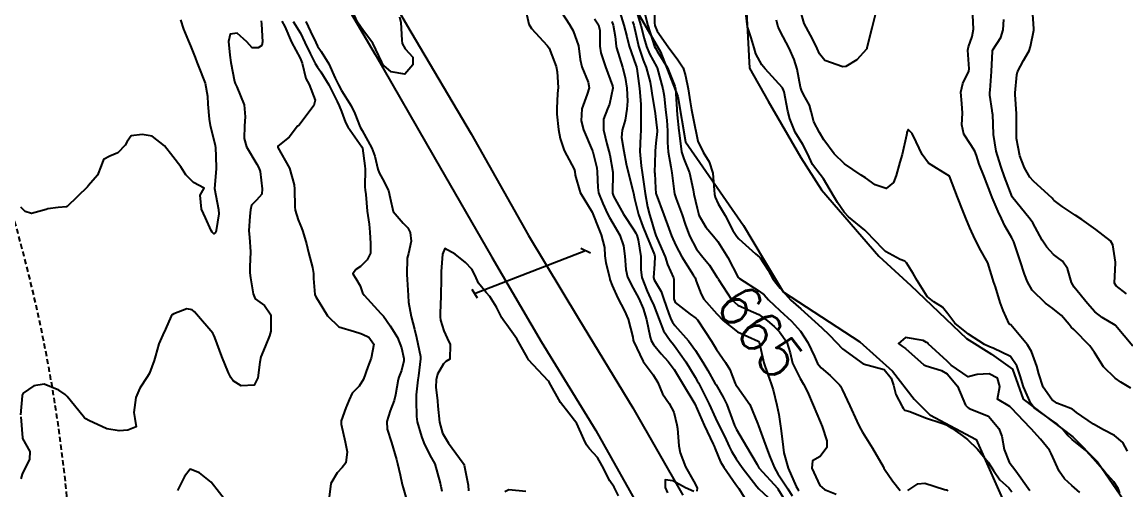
# Model space of a CAD drawing. Header units: metres. Extents: x 292545 to 299085, y 7450245 to 7463078.
# Drawn here: x 295154.9 to 295260, y 7462473 to 7462517.5 of the extents above; entities that cross this region are included whole.
import ezdxf
from ezdxf.enums import TextEntityAlignment as Align

# ---------------------------------------------------------------- set-up
doc = ezdxf.new("R2010")
doc.units = ezdxf.units.M
doc.linetypes.add('DASHED', pattern=[0.75, 0.5, -0.25])
for name, color, linetype in [('Cotas', 45, 'Continuous'), ('Curvas de Nivel 1m', 11, 'Continuous'), ('Curvas de Nivel 5m', 15, 'Continuous'), ('Hidrografia', 140, 'Continuous'), ('Linha Férrea', 20, 'Continuous'), ('Pórtico', 62, 'Continuous'), ('Vias Secundárias', 230, 'DASHED')]:
    doc.layers.add(name, color=color, linetype=linetype)
doc.styles.add('Style-STANDARD', font='STANDARD.shx')

msp = doc.modelspace()

# ---------------------------------------------------------------- linework, layer by layer
at = {"layer": 'Curvas de Nivel 1m', "flags": 128}
for points, elevation in [([(295215.08, 7462519.19), (295215.11, 7462517.46), (295215.16, 7462517.18), (295215.21, 7462517.02), (295215.38, 7462516.65), (295216.41, 7462515.17), (295217.35, 7462513.93), (295217.84, 7462513.16), (295218.08, 7462512.41), (295218.34, 7462511.15), (295218.52, 7462509.93), (295218.64, 7462509.15), (295219, 7462507.42), (295219.06, 7462507.14), (295219.26, 7462506.18), (295219.74, 7462505.13), (295220.32, 7462504.21), (295220.67, 7462503.12), (295220.79, 7462501.52), (295220.84, 7462501.12), (295220.91, 7462500.84), (295221.18, 7462500.2), (295221.84, 7462499.1), (295222.59, 7462497.66), (295222.96, 7462497.09), (295223.15, 7462496.86), (295224.75, 7462495.45), (295225.12, 7462495.14), (295225.19, 7462495.07), (295225.95, 7462493.9), (295226.38, 7462493.05), (295226.7, 7462492.65), (295227.09, 7462492.18), (295228.1, 7462491.03), (295229.07, 7462490.19), (295230.4, 7462489.01), (295231.05, 7462488.39), (295231.77, 7462487.72), (295232.44, 7462486.98), (295233.02, 7462486.39), (295235, 7462484.95), (295237, 7462484.41), (295237.66, 7462483.59), (295237.88, 7462482.92), (295238.1, 7462482.04), (295238.7, 7462480.9), (295238.8, 7462480.74), (295238.96, 7462480.56), (295239.44, 7462480.41), (295240.95, 7462479.83), (295242.5, 7462479.3), (295242.94, 7462479.15), (295243.45, 7462478.85), (295244.31, 7462478.22), (295244.92, 7462477.76), (295245.9, 7462476.82), (295246.89, 7462475.61), (295247.4, 7462474.8), (295248, 7462473.92), (295248.87, 7462473.16), (295249.15, 7462472.78)], 663), ([(295190.84, 7462518.03), (295190.94, 7462517.47), (295191.05, 7462515.79), (295191.08, 7462515.47), (295191.36, 7462514.98), (295192.08, 7462514.19), (295192.11, 7462513.46), (295191.33, 7462512.55), (295190.03, 7462512.79), (295189.34, 7462513.37), (295189.25, 7462513.49), (295189.15, 7462513.69), (295188.3, 7462515.5), (295187.38, 7462516.67), (295186.81, 7462517.52), (295186.39, 7462518.51)], 672), ([(295202.82, 7462518.75), (295203.14, 7462517.32), (295203.39, 7462516.92), (295204.88, 7462515.3), (295205.08, 7462515.02), (295205.35, 7462514.38), (295205.74, 7462513.3), (295205.86, 7462512.77), (295205.93, 7462511.29), (295205.88, 7462510.73), (295205.81, 7462509.29), (295205.82, 7462508.76), (295205.96, 7462507.29), (295206.13, 7462506.42), (295206.5, 7462505.29), (295207.23, 7462503.93), (295207.45, 7462503.5), (295207.52, 7462503.28), (295207.57, 7462502.92), (295208.05, 7462501.27), (295209.18, 7462499.41), (295209.24, 7462499.26), (295209.79, 7462497.88), (295210.05, 7462497.25), (295210.35, 7462496.03), (295210.38, 7462495.24), (295210.48, 7462494.6), (295210.82, 7462493.23), (295210.87, 7462493.01), (295211.09, 7462492.43), (295211.64, 7462491.22), (295212.27, 7462490.02), (295212.62, 7462489.21), (295213.04, 7462487.49), (295213.09, 7462487.21), (295213.11, 7462487.13), (295214.03, 7462485.2), (295214.99, 7462483.9), (295215.42, 7462483.18), (295215.88, 7462482.09), (295216.51, 7462481.17), (295216.95, 7462480.35), (295217.24, 7462479.16), (295217.3, 7462478.79), (295217.43, 7462477.15), (295217.57, 7462476.49), (295218.07, 7462475.15), (295218.87, 7462473.74), (295219.19, 7462473.14), (295219.15, 7462472.84)], 671), ([(295211.67, 7462518.97), (295212.21, 7462517.22), (295212.47, 7462516.13), (295212.69, 7462515.22), (295213.34, 7462513.4), (295213.4, 7462513.26), (295213.41, 7462513.21), (295213.44, 7462513.11), (295213.68, 7462511.2), (295213.81, 7462509.71), (295213.83, 7462509.2), (295213.83, 7462507.75), (295213.83, 7462507.2), (295213.79, 7462506.67), (295213.72, 7462505.2), (295213.86, 7462503.83), (295213.95, 7462503.2), (295214.1, 7462502.09), (295214.24, 7462501.19), (295214.45, 7462499.92), (295214.63, 7462499.19), (295214.76, 7462498.78), (295215.16, 7462497.47), (295215.26, 7462497.18), (295215.35, 7462496.98), (295216.13, 7462495.17), (295216.36, 7462494.42), (295216.94, 7462493.16), (295216.97, 7462493.03), (295216.95, 7462491.16), (295217.08, 7462490.81), (295218.51, 7462489.69), (295219.06, 7462489.31), (295219.21, 7462489.14), (295219.96, 7462488.04), (295220.56, 7462487.12), (295221.02, 7462486.34), (295221.87, 7462485.1), (295222.31, 7462484.41), (295222.81, 7462483.09), (295222.86, 7462482.97), (295222.98, 7462482.81), (295224.2, 7462481.08), (295224.94, 7462479.31), (295225.02, 7462479.07), (295225.53, 7462477.67), (295225.75, 7462477.06), (295226.07, 7462476.21), (295226.55, 7462475.05), (295226.88, 7462474.48), (295227.81, 7462473.04), (295228.23, 7462472.4)], 667), ([(295214.16, 7462518.44), (295214.48, 7462517.19), (295214.69, 7462516.5), (295215.13, 7462515.18), (295215.2, 7462515.02), (295215.36, 7462514.75), (295216.37, 7462513.17), (295217.07, 7462511.4), (295217.12, 7462511.16), (295217.25, 7462509.21), (295217.25, 7462509.16), (295217.29, 7462508.67), (295217.44, 7462507.16), (295217.46, 7462506.97), (295217.68, 7462505.16), (295217.91, 7462504.48), (295218.44, 7462503.15), (295218.81, 7462501.53), (295218.88, 7462501.14), (295219.18, 7462499.79), (295219.31, 7462499.27), (295219.35, 7462499.14), (295220.02, 7462497.98), (295220.74, 7462497.12), (295221.15, 7462496.63), (295222.09, 7462495.1), (295223.1, 7462493.19), (295223.2, 7462493.09), (295225.09, 7462491.9), (295225.55, 7462491.53), (295225.99, 7462491.06), (295227.07, 7462490.04), (295228.18, 7462489.03), (295229.04, 7462488.06), (295229.73, 7462487.01), (295230.36, 7462485.66), (295230.65, 7462485), (295231, 7462484.57), (295231.84, 7462483.84), (295232.74, 7462482.97), (295232.84, 7462482.83), (295232.98, 7462482.53), (295233.73, 7462480.96), (295234.39, 7462479.51), (295234.66, 7462478.95), (295234.93, 7462478.46), (295235.87, 7462476.94), (295236.9, 7462475.17), (295236.98, 7462475.02), (295237.04, 7462474.93), (295237.78, 7462473.82), (295238.52, 7462472.91)], 664), ([(295259.46, 7462472.66), (295259.28, 7462473.08), (295258.87, 7462473.73), (295258.02, 7462474.68), (295256.9, 7462475.95), (295256.2, 7462476.7), (295254.92, 7462477.75), (295254.42, 7462478.21), (295254.02, 7462478.72), (295253.46, 7462479.26), (295252.95, 7462479.59), (295251.29, 7462480.76), (295250.97, 7462481.17), (295250.27, 7462482.77), (295249.94, 7462483.82), (295249.63, 7462484.77), (295249.02, 7462485.65), (295247.39, 7462486.45), (295247.03, 7462486.57), (295246.55, 7462486.81), (295245.04, 7462487.79), (295243.73, 7462488.84), (295243.06, 7462489.74), (295242.56, 7462490.35), (295241.74, 7462490.87), (295241.08, 7462491.39), (295240.15, 7462492.89), (295239.77, 7462493.56), (295239.12, 7462494.59), (295238.96, 7462494.74), (295238.53, 7462494.91), (295237.13, 7462495.65), (295235.87, 7462496.94), (295235.54, 7462497.33), (295235.16, 7462497.69), (295233.61, 7462498.97), (295233.18, 7462499.42), (295232.54, 7462500.34), (295232.17, 7462500.98), (295231.22, 7462502.6), (295230.9, 7462502.99), (295230.17, 7462503.95), (295229.69, 7462505.01), (295229.26, 7462505.86), (295228.53, 7462507.03), (295228.01, 7462508.3), (295227.82, 7462509.03), (295227.46, 7462510.89), (295227.42, 7462511.04), (295227.32, 7462511.26), (295225.66, 7462513.06), (295225.35, 7462513.44), (295224.78, 7462514.49), (295224.62, 7462515.07), (295224.32, 7462516.02), (295223.98, 7462517.08), (295223.8, 7462518.7)], 663), ([(295260.09, 7462491.64), (295259.1, 7462492.4), (295258.95, 7462492.66), (295259.03, 7462494.57), (295259.03, 7462494.66), (295258.77, 7462496.3), (295258.55, 7462496.67), (295257.16, 7462497.77), (295255.82, 7462498.7), (295255.18, 7462499.13), (295253.95, 7462499.96), (295253.19, 7462500.51), (295253.09, 7462500.63), (295253.01, 7462500.73), (295251.22, 7462502.35), (295250.86, 7462502.76), (295250.36, 7462503.64), (295249.92, 7462504.77), (295249.61, 7462506.43), (295249.59, 7462506.78), (295249.61, 7462508.46), (295249.6, 7462508.78), (295249.47, 7462510.62), (295249.47, 7462510.78), (295249.62, 7462512.49), (295249.7, 7462512.78), (295250.27, 7462513.85), (295250.8, 7462514.77), (295250.95, 7462515.18), (295251.26, 7462516.76), (295251.27, 7462516.88), (295251.12, 7462518.76)], 667), ([(295169.95, 7462517.72), (295170.26, 7462516.84), (295170.71, 7462515.71), (295170.9, 7462515.25), (295171.35, 7462514.13), (295171.51, 7462513.7), (295171.64, 7462513.39), (295172.3, 7462511.69), (295172.53, 7462510.46), (295172.57, 7462509.69), (295172.69, 7462508.27), (295172.8, 7462507.68), (295173.25, 7462505.79), (295173.28, 7462505.68), (295173.29, 7462505.65), (295173.37, 7462503.68), (295173.37, 7462503.53), (295173.2, 7462501.68), (295173.59, 7462499.68), (295173.6, 7462499.25), (295173.35, 7462497.68), (295173.32, 7462497.51), (295173.15, 7462497.34), (295172.97, 7462497.5), (295172.88, 7462497.68), (295172.34, 7462498.87), (295171.97, 7462499.7), (295171.85, 7462501.04), (295172.23, 7462501.69), (295171.21, 7462502.23), (295170.48, 7462502.97), (295169.98, 7462503.72), (295169.24, 7462504.71), (295168.43, 7462505.74), (295167.26, 7462506.66), (295166.32, 7462506.82), (295165.26, 7462506.68), (295164.89, 7462506.15), (295164.7, 7462505.79), (295163.98, 7462505.05), (295163.24, 7462504.75), (295162.62, 7462504.42), (295162.42, 7462503.81), (295162.07, 7462502.95), (295161.2, 7462501.94), (295161.09, 7462501.82), (295159.18, 7462499.96), (295159.11, 7462499.93), (295158.32, 7462499.86), (295157.33, 7462499.72), (295157.18, 7462499.68), (295155.76, 7462499.29), (295155.18, 7462499.46), (295154.74, 7462499.9)], 676), ([(295179.63, 7462517.61), (295179.9, 7462517.09), (295180.53, 7462515.6), (295181.35, 7462514.07), (295181.5, 7462513.75), (295181.54, 7462513.59), (295181.91, 7462512.16), (295182.22, 7462511.58), (295182.79, 7462510.08), (295182.66, 7462509.57), (295181.27, 7462507.7), (295181.21, 7462507.65), (295181.12, 7462507.59), (295180.3, 7462506.55), (295179.25, 7462505.7), (295179.22, 7462505.64), (295179.22, 7462505.61), (295179.25, 7462505.56), (295180.36, 7462503.6), (295180.79, 7462502.01), (295180.83, 7462501.59), (295180.86, 7462499.92), (295180.89, 7462499.59), (295181.16, 7462498.67), (295181.5, 7462497.92), (295181.61, 7462497.58), (295181.95, 7462496.39), (295182.16, 7462495.57), (295182.53, 7462494.15), (295182.62, 7462493.57), (295182.62, 7462493.09), (295182.76, 7462491.56), (295182.86, 7462491.34), (295183.08, 7462491), (295183.98, 7462489.55), (295185.04, 7462488.49), (295186.53, 7462488.03), (295187.04, 7462487.9), (295187.31, 7462487.79), (295187.91, 7462487.51), (295188.38, 7462486.85), (295188.13, 7462485.5), (295187.81, 7462484.69), (295187.38, 7462483.51), (295186.98, 7462482.84), (295186.32, 7462482.18), (295186.02, 7462481.53), (295185.72, 7462480.77), (295185.28, 7462479.54), (295185.27, 7462479.21), (295185.65, 7462477.53), (295185.85, 7462476.58), (295185.71, 7462475.53), (295185.35, 7462475.08), (295184.88, 7462474.59), (295184.29, 7462473.55), (295184.13, 7462472.27)], 674), ([(295180.71, 7462517.59), (295181.38, 7462516.45), (295181.82, 7462515.58), (295182.31, 7462514.53), (295182.8, 7462513.57), (295183, 7462513.23), (295183.34, 7462512.78), (295184.09, 7462511.55), (295184.9, 7462509.95), (295185.07, 7462509.54), (295185.29, 7462508.99), (295185.69, 7462507.94), (295185.9, 7462507.53), (295187.24, 7462505.62), (295187.29, 7462505.52), (295187.52, 7462503.81), (295187.54, 7462503.52), (295187.51, 7462501.82), (295187.54, 7462501.51), (295187.61, 7462501.1), (295187.74, 7462499.51), (295187.92, 7462498.27), (295188.01, 7462497.51), (295188.06, 7462496.43), (295188.06, 7462495.51), (295187.76, 7462494.87), (295187.11, 7462494.25), (295186.68, 7462493.95), (295186.39, 7462493.53), (295186.65, 7462493.08), (295187.09, 7462492.39), (295187.31, 7462491.74), (295187.45, 7462491.51), (295189.06, 7462489.76), (295189.29, 7462489.49), (295189.93, 7462488.59), (295190.63, 7462487.47), (295191.02, 7462486.49), (295191.25, 7462485.47), (295191.24, 7462485.24), (295191, 7462484.34), (295190.76, 7462483.7), (295190.69, 7462483.47), (295190.44, 7462482), (295190.31, 7462481.48), (295189.95, 7462480.48), (295189.63, 7462479.48), (295189.66, 7462478.75), (295190.06, 7462477.48), (295190.53, 7462475.84), (295190.63, 7462475.47), (295190.88, 7462474.4), (295191.09, 7462473.47), (295191.17, 7462473.16), (295191.66, 7462471.46)], 673), ([(295181.9, 7462517.57), (295182.34, 7462516.61), (295182.84, 7462515.57), (295183.02, 7462515.23), (295183.35, 7462514.71), (295184.09, 7462513.55), (295184.7, 7462512.17), (295185, 7462511.54), (295185.31, 7462511), (295186.22, 7462509.53), (295186.56, 7462508.8), (295187.08, 7462507.52), (295187.27, 7462507.18), (295188.18, 7462505.51), (295188.46, 7462504.73), (295188.76, 7462503.5), (295188.88, 7462503.15), (295189.21, 7462502.59), (295189.79, 7462501.48), (295189.95, 7462500.73), (295190.22, 7462499.48), (295191.16, 7462498.36), (295191.62, 7462497.93), (295191.85, 7462497.46), (295191.94, 7462496.66), (295191.67, 7462495.46), (295191.57, 7462495.02), (295191.53, 7462493.47), (295191.57, 7462493), (295191.65, 7462491.46), (295191.68, 7462490.85), (295191.94, 7462489.46), (295192.25, 7462488.25), (295192.45, 7462487.46), (295192.81, 7462485.65), (295192.82, 7462485.45), (295192.62, 7462483.82), (295192.57, 7462483.45), (295192.41, 7462482.02), (295192.4, 7462481.46), (295192.45, 7462479.95), (295192.51, 7462479.45), (295192.92, 7462478.03), (295193.13, 7462477.45), (295193.72, 7462476.26), (295194.18, 7462475.43), (295194.7, 7462473.59), (295194.72, 7462473.42), (295194.75, 7462473.31), (295194.86, 7462472.83)], 672), ([(295209.4, 7462517.83), (295209.79, 7462517.25), (295209.9, 7462516.73), (295209.9, 7462515.24), (295210.02, 7462514.58), (295210.45, 7462513.24), (295211.12, 7462511.43), (295211.15, 7462511.23), (295210.83, 7462509.7), (295210.64, 7462509.24), (295210.26, 7462508.27), (295210.26, 7462507.24), (295210.58, 7462505.91), (295210.78, 7462505.23), (295210.87, 7462504.87), (295211.16, 7462503.23), (295211.16, 7462503.17), (295211.13, 7462501.23), (295211.2, 7462500.94), (295212.17, 7462499.22), (295213.16, 7462497.74), (295213.35, 7462497.41), (295213.43, 7462497.21), (295213.57, 7462496.78), (295213.81, 7462495.2), (295213.82, 7462493.91), (295213.9, 7462493.2), (295214.42, 7462491.87), (295214.75, 7462491.19), (295215.07, 7462490.51), (295215.57, 7462489.18), (295215.97, 7462488.11), (295216.61, 7462487.17), (295216.81, 7462486.95), (295217.03, 7462486.68), (295218.1, 7462485.15), (295218.99, 7462483.69), (295219.19, 7462483.35), (295219.31, 7462483.14), (295219.67, 7462482.44), (295220.33, 7462481.13), (295220.94, 7462479.78), (295221.25, 7462479.12), (295221.82, 7462478), (295222.23, 7462477.1), (295222.46, 7462476.64), (295222.9, 7462475.9), (295223.47, 7462475.08), (295224.87, 7462473.27), (295225.05, 7462473.07), (295226.85, 7462471.41)], 669), ([(295211.04, 7462517.59), (295211.19, 7462517.23), (295211.38, 7462516.13), (295211.48, 7462515.23), (295211.51, 7462515.08), (295212.08, 7462513.22), (295212.31, 7462512.24), (295212.47, 7462511.22), (295212.53, 7462509.99), (295212.49, 7462509.22), (295212.32, 7462508.19), (295212.04, 7462507.22), (295211.98, 7462506.51), (295212.19, 7462505.22), (295212.43, 7462504.02), (295212.61, 7462503.22), (295213.08, 7462501.34), (295213.11, 7462501.21), (295213.2, 7462500.72), (295213.58, 7462499.2), (295214.02, 7462498.06), (295214.37, 7462497.19), (295215.13, 7462495.34), (295215.16, 7462495.18), (295215.12, 7462494.45), (295215.03, 7462493.19), (295215.1, 7462492.96), (295215.75, 7462491.84), (295215.97, 7462491.18), (295216.49, 7462489.74), (295216.72, 7462489.16), (295216.82, 7462488.94), (295217.05, 7462488.63), (295218.35, 7462487.15), (295219.02, 7462486.23), (295219.72, 7462485.13), (295220.21, 7462484.33), (295220.88, 7462483.12), (295220.98, 7462482.95), (295221.66, 7462481.8), (295222.01, 7462481.1), (295222.6, 7462479.43), (295222.74, 7462479.09), (295222.8, 7462478.96), (295222.93, 7462478.72), (295223.89, 7462477.08), (295224.9, 7462475.37), (295225, 7462475.17), (295225.07, 7462475.07), (295226.86, 7462473.08), (295226.88, 7462473.05), (295227.64, 7462471.83)], 668), ([(295213.01, 7462517.59), (295213.14, 7462517.21), (295213.37, 7462516.24), (295213.55, 7462515.39), (295213.6, 7462515.21), (295214.04, 7462513.89), (295214.31, 7462513.2), (295214.71, 7462511.8), (295214.8, 7462511.19), (295214.86, 7462510.74), (295215.13, 7462509.18), (295215.16, 7462509.05), (295215.28, 7462507.98), (295215.36, 7462507.18), (295215.36, 7462507.09), (295215.25, 7462505.97), (295215.17, 7462505.25), (295215.17, 7462505.18), (295215.17, 7462505.11), (295215.13, 7462503.18), (295215.14, 7462503.09), (295215.21, 7462501.7), (295215.25, 7462501.18), (295215.27, 7462501.11), (295216.01, 7462499.17), (295216.47, 7462497.86), (295216.73, 7462497.16), (295217.14, 7462496.24), (295217.71, 7462495.15), (295218.8, 7462493.45), (295218.98, 7462493.14), (295219.1, 7462492.84), (295219.55, 7462491.59), (295219.82, 7462491.13), (295221.06, 7462489.72), (295221.67, 7462489.1), (295223.04, 7462488.01), (295224.99, 7462487.11), (295225.03, 7462487.09), (295225.05, 7462487.09), (295225.06, 7462487.07), (295225.08, 7462487.02), (295225.54, 7462485.06), (295225.9, 7462483.96), (295226.24, 7462483.05), (295226.43, 7462482.5), (295226.78, 7462481.04), (295226.95, 7462480.13), (295227.13, 7462479.04), (295227.14, 7462478.82), (295227.36, 7462477.04), (295227.45, 7462476.49), (295227.86, 7462475.03), (295228.62, 7462473.27), (295228.76, 7462473.02), (295228.8, 7462472.96), (295228.86, 7462472.87)], 666), ([(295260.19, 7462476.65), (295259.74, 7462477.48), (295258.93, 7462478.15), (295257.89, 7462478.68), (295256.94, 7462479.22), (295255.32, 7462480.34), (295254.95, 7462480.63), (295254.9, 7462480.66), (295254.77, 7462480.71), (295253.46, 7462481.23), (295252.97, 7462481.57), (295252.15, 7462482.75), (295251.73, 7462484.02), (295251.55, 7462484.75), (295251.02, 7462486.13), (295250.64, 7462486.76), (295249.05, 7462488.67), (295248.99, 7462488.72), (295248.92, 7462488.78), (295248.32, 7462490.04), (295248.04, 7462490.8), (295247.6, 7462492.29), (295247.42, 7462492.81), (295247.34, 7462493.04), (295247.11, 7462493.87), (295246.88, 7462494.57), (295246.74, 7462494.81), (295246.21, 7462495.75), (295245.66, 7462496.82), (295245.16, 7462497.93), (295244.79, 7462498.83), (295244.52, 7462499.49), (295243.99, 7462500.84), (295243.22, 7462502.85), (295241.97, 7462503.61), (295241.23, 7462504.08), (295240.62, 7462504.89), (295240.04, 7462506.1), (295239.68, 7462506.9), (295239.27, 7462507.3), (295239.16, 7462507), (295239.15, 7462506.9), (295239.12, 7462506.76), (295238.7, 7462504.91), (295238.49, 7462504.17), (295238.14, 7462502.91), (295237.88, 7462502.24), (295237.2, 7462501.67), (295236.15, 7462502), (295235.22, 7462502.67), (295234.79, 7462502.95), (295233.23, 7462504), (295232.23, 7462504.98), (295231.26, 7462506.31), (295230.84, 7462507), (295230.3, 7462508.03), (295230.03, 7462509.01), (295229.89, 7462509.6), (295229.31, 7462510.61), (295229.11, 7462511.02), (295229.03, 7462511.31), (295228.71, 7462513.03), (295228.41, 7462513.97), (295227.95, 7462515.03), (295227.37, 7462516.12), (295226.91, 7462517.04), (295226.73, 7462517.71)], 664), ([(295260.69, 7462486.64), (295259.05, 7462488.61), (295259.03, 7462488.64), (295258.99, 7462488.66), (295257.76, 7462489.38), (295257.07, 7462489.93), (295256.38, 7462490.7), (295255.1, 7462492.27), (295254.84, 7462492.71), (295254.45, 7462494.05), (295253.99, 7462494.73), (295253.5, 7462495.1), (295253.13, 7462495.39), (295252.49, 7462496.09), (295252.06, 7462496.75), (295251.17, 7462498.38), (295250.91, 7462498.76), (295249.54, 7462500.43), (295249.24, 7462500.78), (295249.19, 7462500.86), (295248.46, 7462502.79), (295248.13, 7462503.7), (295247.78, 7462504.8), (295247.68, 7462505.23), (295247.42, 7462506.8), (295247.34, 7462508.75), (295247.33, 7462508.8), (295247.3, 7462509.11), (295247.07, 7462510.57), (295247.06, 7462510.8), (295247.08, 7462511.04), (295247.23, 7462512.8), (295247.32, 7462514.75), (295247.33, 7462514.8), (295247.36, 7462514.88), (295248.11, 7462516.06), (295248.33, 7462516.79), (295248.41, 7462517.78)], 666), ([(295211.68, 7462472.39), (295211.27, 7462473.23), (295210.87, 7462473.83), (295210.12, 7462475.24), (295209.68, 7462476.03), (295208.91, 7462476.87), (295208.63, 7462477.26), (295208.38, 7462477.8), (295207.71, 7462479.27), (295206.95, 7462480.25), (295206.15, 7462481.29), (295205.07, 7462483.21), (295205.02, 7462483.3), (295204.98, 7462483.35), (295203.13, 7462485.33), (295203.09, 7462485.4), (295203.02, 7462485.54), (295201.99, 7462487.34), (295201.05, 7462488.68), (295200.75, 7462489.05), (295200.58, 7462489.35), (295200.06, 7462490.37), (295199.42, 7462491.37), (295199.09, 7462491.77), (295198.36, 7462492.65), (295198.03, 7462493.39), (295197.71, 7462493.99), (295197.12, 7462494.61), (295196.13, 7462495.41), (295195.14, 7462495.95), (295194.93, 7462495.42), (295194.78, 7462493.75), (295194.8, 7462493.42), (295194.81, 7462493.13), (295194.75, 7462491.42), (295194.7, 7462489.78), (295194.69, 7462489.43), (295194.73, 7462489.11), (295195.04, 7462488.11), (295195.36, 7462487.42), (295195.64, 7462486.8), (295195.62, 7462485.41), (295195.25, 7462485.18), (295195.01, 7462484.97), (295194.45, 7462483.97), (295194.31, 7462483.43), (295194.29, 7462482.74), (295194.43, 7462481.43), (295194.47, 7462480.94), (295194.62, 7462479.42), (295194.93, 7462478.37), (295195.48, 7462477.41), (295196.89, 7462475.51), (295196.96, 7462475.4), (295196.99, 7462475.3), (295197.37, 7462473.39), (295197.39, 7462472.86)], 671), ([(295255.63, 7462472.7), (295254.87, 7462473.36), (295254.17, 7462474.02), (295253.67, 7462474.73), (295252.91, 7462476.42), (295252.74, 7462476.74), (295251.89, 7462477.78), (295251.01, 7462478.76), (295250.93, 7462478.84), (295249.1, 7462480.78), (295248.96, 7462480.9), (295247.79, 7462481.61), (295248, 7462482.79), (295247.78, 7462483.59), (295246.99, 7462484.01), (295245.87, 7462483.95), (295244.99, 7462483.71), (295243.39, 7462484.85), (295243.01, 7462485.22), (295241.19, 7462486.88), (295241.11, 7462486.95), (295241.03, 7462487.01), (295240.72, 7462487.2), (295239.04, 7462487.48), (295238.35, 7462486.91), (295238.74, 7462486.61), (295239.03, 7462486.43), (295240.79, 7462484.88), (295241, 7462484.76), (295242.47, 7462484.33), (295242.99, 7462484.01), (295243.99, 7462482.84), (295244.76, 7462481.04), (295244.92, 7462480.83), (295244.96, 7462480.79), (295245.08, 7462480.71), (295246.95, 7462479.97), (295247.93, 7462478.8), (295248.2, 7462478.07), (295248.43, 7462476.79), (295248.9, 7462475.61), (295249.55, 7462474.77), (295250.86, 7462472.9)], 662), ([(295174.47, 7462471.66), (295172.87, 7462473.68), (295171.77, 7462474.58), (295170.89, 7462474.93), (295170.35, 7462474.24), (295170.08, 7462473.72), (295169.69, 7462472.89)], 674), ([(295218.86, 7462472.79), (295218.07, 7462473.15), (295216.87, 7462473.81), (295216.13, 7462473.92), (295216.13, 7462473.17), (295216.37, 7462472.68)], 671), ([(295239.25, 7462472.9), (295240.21, 7462473.54), (295240.87, 7462473.59), (295242.73, 7462472.99), (295242.86, 7462472.97), (295242.98, 7462472.97), (295243.06, 7462472.86)], 664)]:
    msp.add_lwpolyline(points, dxfattribs=dict(at, elevation=elevation))
at = {"layer": 'Curvas de Nivel 5m', "flags": 128}
for points, elevation in [([(295206.25, 7462518.45), (295207.03, 7462517.28), (295207.38, 7462516.69), (295207.88, 7462515.27), (295208.05, 7462513.97), (295208.2, 7462513.27), (295208.8, 7462511.78), (295208.9, 7462511.26), (295208.7, 7462510.66), (295208.2, 7462509.27), (295208.14, 7462508.12), (295208.35, 7462507.26), (295209.19, 7462505.31), (295209.22, 7462505.25), (295209.22, 7462505.23), (295209.24, 7462505.17), (295209.61, 7462503.63), (295209.66, 7462503.25), (295209.71, 7462501.75), (295209.79, 7462501.25), (295210.19, 7462500.24), (295210.65, 7462499.24), (295210.83, 7462498.89), (295211.16, 7462498.36), (295211.82, 7462497.22), (295212.16, 7462496.2), (295212.3, 7462495.22), (295212.38, 7462493.95), (295212.56, 7462493.22), (295213.09, 7462492.17), (295213.61, 7462491.2), (295214.05, 7462490.22), (295214.37, 7462489.2), (295214.72, 7462487.51), (295214.81, 7462487.19), (295215.03, 7462486.79), (295215.74, 7462485.9), (295216.41, 7462485.17), (295217, 7462484.41), (295217.76, 7462483.15), (295218.96, 7462481.14), (295219.85, 7462479.13), (295220.71, 7462477.32), (295220.81, 7462477.12), (295220.91, 7462476.87), (295221.42, 7462475.64), (295221.72, 7462475.11), (295222.87, 7462473.47), (295223.14, 7462473.09), (295223.67, 7462472.27)], 670), ([(295213.4, 7462518.55), (295213.81, 7462517.2), (295214.13, 7462515.96), (295214.35, 7462515.2), (295214.64, 7462514.48), (295215.34, 7462513.21), (295215.36, 7462513.18), (295215.37, 7462513.15), (295215.9, 7462511.17), (295216.03, 7462510.45), (295216.18, 7462509.17), (295216.29, 7462508.17), (295216.35, 7462507.17), (295216.37, 7462506.06), (295216.42, 7462505.17), (295216.67, 7462503.72), (295216.76, 7462503.16), (295216.98, 7462501.38), (295217.03, 7462501.16), (295217.19, 7462500.69), (295217.75, 7462499.15), (295218.04, 7462498.27), (295218.46, 7462497.15), (295219.13, 7462495.88), (295219.72, 7462495.13), (295220.36, 7462494.36), (295221.1, 7462493.18), (295221.15, 7462493.11), (295221.22, 7462492.99), (295222.46, 7462491.1), (295223.07, 7462490.54), (295224.03, 7462490.12), (295225.06, 7462489.67), (295225.89, 7462489.06), (295226.51, 7462488.51), (295227.04, 7462488), (295227.73, 7462487.03), (295228.04, 7462486.01), (295228.27, 7462485.03), (295228.99, 7462483.57), (295229.32, 7462483.02), (295229.7, 7462482.28), (295230.24, 7462481.01), (295230.94, 7462479.39), (295231.09, 7462479), (295231.54, 7462477.62), (295231.53, 7462476.99), (295230.9, 7462476.12), (295230.18, 7462475.72), (295230.1, 7462475.01), (295230.87, 7462473.38), (295231.32, 7462472.99), (295232.42, 7462472.54)], 665), ([(295236.13, 7462518.21), (295235.83, 7462516.94), (295235.36, 7462515.07), (295235.33, 7462514.98), (295235.31, 7462514.95), (295234.39, 7462513.92), (295233.35, 7462513.29), (295233.06, 7462513.26), (295231.35, 7462513.86), (295230.84, 7462514.48), (295230.6, 7462515), (295230.21, 7462515.85), (295229.56, 7462517.02), (295229.39, 7462517.39), (295228.89, 7462519.03)], 665), ([(295260.51, 7462482.65), (295259.54, 7462483.22), (295258.99, 7462483.6), (295257.88, 7462484.68), (295257.02, 7462486.04), (295256.59, 7462486.69), (295255.05, 7462488.23), (295254.81, 7462488.47), (295254.62, 7462488.72), (295253.9, 7462489.57), (295253.07, 7462490.25), (295252.37, 7462490.75), (295251.09, 7462491.99), (295250.66, 7462492.76), (295250.38, 7462493.5), (295249.94, 7462494.77), (295249.34, 7462496.59), (295249.26, 7462496.78), (295249.15, 7462496.98), (295248.5, 7462498.12), (295248.16, 7462498.8), (295247.85, 7462499.47), (295247.29, 7462500.81), (295247.2, 7462501.05), (295246.51, 7462502.82), (295246.06, 7462503.99), (295245.78, 7462504.82), (295245.63, 7462505.21), (295245.25, 7462505.83), (295244.58, 7462506.84), (295244.4, 7462507.72), (295244.47, 7462508.84), (295244.38, 7462509.77), (295244.29, 7462510.84), (295244.5, 7462511.66), (295245.07, 7462512.83), (295245.11, 7462513.07), (295244.98, 7462514.83), (295245.04, 7462515.16), (295245.38, 7462516.13), (295245.5, 7462516.83), (295245.41, 7462518.83)], 665), ([(295177.65, 7462517.63), (295177.69, 7462517.32), (295177.78, 7462515.63), (295177.71, 7462515.28), (295177.36, 7462515.08), (295176.79, 7462515.07), (295176.28, 7462515.65), (295175.37, 7462516.45), (295174.68, 7462516.37), (295174.53, 7462515.67), (295174.65, 7462514.36), (295174.77, 7462513.67), (295175.12, 7462511.87), (295175.18, 7462511.66), (295175.32, 7462511.35), (295176.02, 7462509.65), (295176.13, 7462508.5), (295176.06, 7462507.65), (295176.03, 7462506.42), (295176.24, 7462505.65), (295177.23, 7462503.97), (295177.43, 7462503.63), (295177.54, 7462503.3), (295177.75, 7462501.62), (295177.7, 7462501.12), (295177.19, 7462500.56), (295176.74, 7462500.07), (295176.63, 7462499.64), (295176.57, 7462499.04), (295176.48, 7462497.64), (295176.53, 7462497.02), (295176.62, 7462495.64), (295176.56, 7462494.19), (295176.56, 7462493.64), (295176.63, 7462493.17), (295176.87, 7462491.64), (295177.08, 7462491.16), (295177.96, 7462490.51), (295178.58, 7462489.62), (295178.57, 7462488.09), (295178.43, 7462487.62), (295178.03, 7462486.63), (295177.63, 7462485.63), (295177.52, 7462485.11), (295177.32, 7462483.63), (295176.98, 7462482.94), (295175.75, 7462482.87), (295174.98, 7462483.35), (295174.75, 7462483.66), (295174.55, 7462484.1), (295173.91, 7462485.67), (295173.23, 7462487.48), (295173.15, 7462487.68), (295173.04, 7462487.9), (295171.5, 7462489.7), (295171.29, 7462489.93), (295171.07, 7462490.11), (295170.58, 7462490.2), (295169.34, 7462489.73), (295169.16, 7462489.63), (295169.06, 7462489.49), (295168.53, 7462488.25), (295168.28, 7462487.74), (295167.89, 7462486.88), (295167.58, 7462485.74), (295167.46, 7462485.29), (295167, 7462484.06), (295166.81, 7462483.75), (295166.08, 7462482.66), (295165.72, 7462481.77), (295165.51, 7462480.34), (295165.6, 7462479.77), (295165.73, 7462478.97), (295164.93, 7462478.63), (295164.13, 7462478.59), (295162.93, 7462478.78), (295161.22, 7462479.55), (295160.94, 7462479.71), (295160.83, 7462479.83), (295160.29, 7462480.49), (295159.17, 7462481.85), (295158.97, 7462482.05), (295158.38, 7462482.45), (295156.98, 7462483.03), (295155.98, 7462482.88), (295154.97, 7462482.18), (295154.89, 7462481.97), (295154.88, 7462481.9), (295154.73, 7462480.12)], 675), ([(295154.75, 7462479.9), (295154.9, 7462477.91), (295154.91, 7462477.86), (295155.62, 7462476.61), (295155.59, 7462475.89), (295154.88, 7462474.45), (295154.75, 7462474.02)], 675), ([(295202.86, 7462472.8), (295201.24, 7462472.97), (295200.86, 7462472.78)], 670)]:
    msp.add_lwpolyline(points, dxfattribs=dict(at, elevation=elevation))
at = {"layer": 'Hidrografia', "elevation": 682.88}
msp.add_lwpolyline([(295236.53, 7462588.97), (295232.88, 7462582.78), (295229.74, 7462578.85), (295227.57, 7462569.26), (295224.12, 7462562.48), (295221.76, 7462556.59), (295219.1, 7462542.78), (295216.14, 7462536.49), (295214.18, 7462528.53), (295214.3, 7462524.42), (295213.1, 7462521.28), (295213.52, 7462518.4), (295215.7, 7462514.69), (295217.33, 7462510.43), (295218.07, 7462506.12), (295223.59, 7462498.14), (295225.46, 7462495), (295227.36, 7462491.81), (295234.67, 7462487.06), (295237.78, 7462484.27), (295239.87, 7462481.59), (295241.36, 7462480.1), (295245.75, 7462477.74), (295248.78, 7462470.95)], dxfattribs=at)
at = {"layer": 'Hidrografia'}
msp.add_lwpolyline([(295223.84, 7462519.02), (295224.18, 7462513.14), (295225.96, 7462509.97), (295229.07, 7462504.62), (295231.04, 7462501.55), (295236.5, 7462495.22), (295239.54, 7462492.44), (295244.85, 7462487.38), (295247.23, 7462485.89), (295249.23, 7462484.46), (295250.25, 7462481.6), (295254.98, 7462478.02), (295257.32, 7462475.64), (295259.84, 7462471.97)], dxfattribs=at)
at = {"layer": 'Linha Férrea', "linetype": 'Continuous'}
for points in [[(295153.91, 7462579.78), (295159.67, 7462571.39), (295164.85, 7462562.48), (295171.3, 7462552.59), (295176.18, 7462544.09), (295181.68, 7462535.21), (295186.42, 7462526.03), (295191.92, 7462516.59), (295197.65, 7462506.87), (295203.11, 7462497.19), (295207.87, 7462489.29), (295213.04, 7462480.76), (295217.83, 7462472.44)], [(295150.23, 7462577.04), (295155.94, 7462568.74), (295161.34, 7462560.07), (295167.5, 7462550.05), (295172.58, 7462541.59), (295177.85, 7462532.72), (295183.06, 7462523.77), (295188.51, 7462514.44), (295194.14, 7462504.64), (295199.62, 7462495.12), (295204.31, 7462487.09), (295209.54, 7462478.6), (295214.2, 7462470.28)]]:
    msp.add_lwpolyline(points, dxfattribs=at)
at = {"layer": 'Pórtico'}
for points in [[(295197.98, 7462491.66), (295208.56, 7462495.76)], [(295208.11, 7462495.98), (295209.01, 7462495.54)], [(295197.73, 7462492.07), (295198.23, 7462491.24)]]:
    msp.add_lwpolyline(points, dxfattribs=at)
at = {"layer": 'Vias Secundárias', "elevation": 699.68}
msp.add_lwpolyline([(294951.66, 7462713.27, 0.274211), (294960.57, 7462704.14), (294991.11, 7462694.58), (295007.95, 7462687.96, -0.070781), (295046.93, 7462665.85, -0.078274), (295076.78, 7462634.28, -0.037752), (295096.47, 7462600.32, 0.093668), (295113.18, 7462577.74, -0.100626), (295135.96, 7462546.05, -0.022574), (295151.74, 7462506.24, -0.059918), (295159.22, 7462471.56, 0.040004), (295166.3, 7462431.06, 0.162624), (295182.97, 7462405.35), (295202.25, 7462384.07)], format="xyb", dxfattribs=at)

# ---------------------------------------------------------------- texts
at = {"layer": 'Cotas', "style": 'Style-STANDARD'}
msp.add_text('665', height=4, rotation=307.4388, dxfattribs=at).set_placement((295225.17, 7462488.05, 665), align=Align.MIDDLE_CENTER)

doc.saveas('drawing.dxf')
